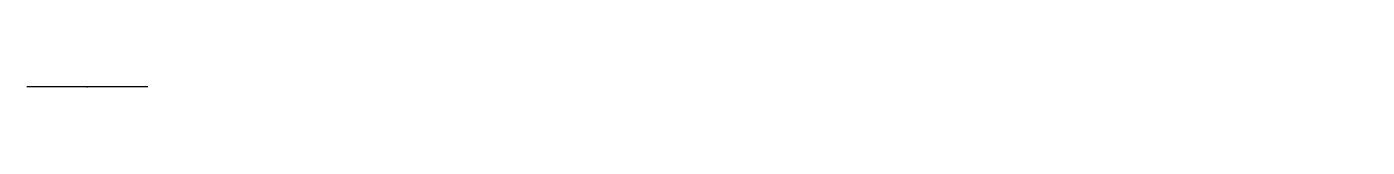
# Model space of a CAD drawing. Header units: metres. Extents: x -0.06 to 1.32, y 0 to 0.
import ezdxf

# ---------------------------------------------------------------- set-up
doc = ezdxf.new("R2010")
doc.units = ezdxf.units.M
doc.layers.add('r_710247123', color=7, linetype='Continuous')

msp = doc.modelspace()

# ---------------------------------------------------------------- linework, layer by layer
at = {"layer": 'r_710247123', "extrusion": (0, -1, 0)}
for p, q in [((0, 0, -0.1545), (-0.0625, 0, -0.1545)), ((0.0625, 0, -0.1545), (0, 0, -0.1545))]:
    msp.add_line(p, q, dxfattribs=at)
at = {"layer": 'r_710247123'}
msp.add_point((0, 0), dxfattribs=at)

# ---------------------------------------------------------------- texts
at = {"layer": 'r_710247123', "extrusion": (0, -1, 0)}
msp.add_attdef('OBJEKTID', (0.0273, 0.0864), 'ObjektID', height=0.2, dxfattribs=at)

doc.saveas('drawing.dxf')
